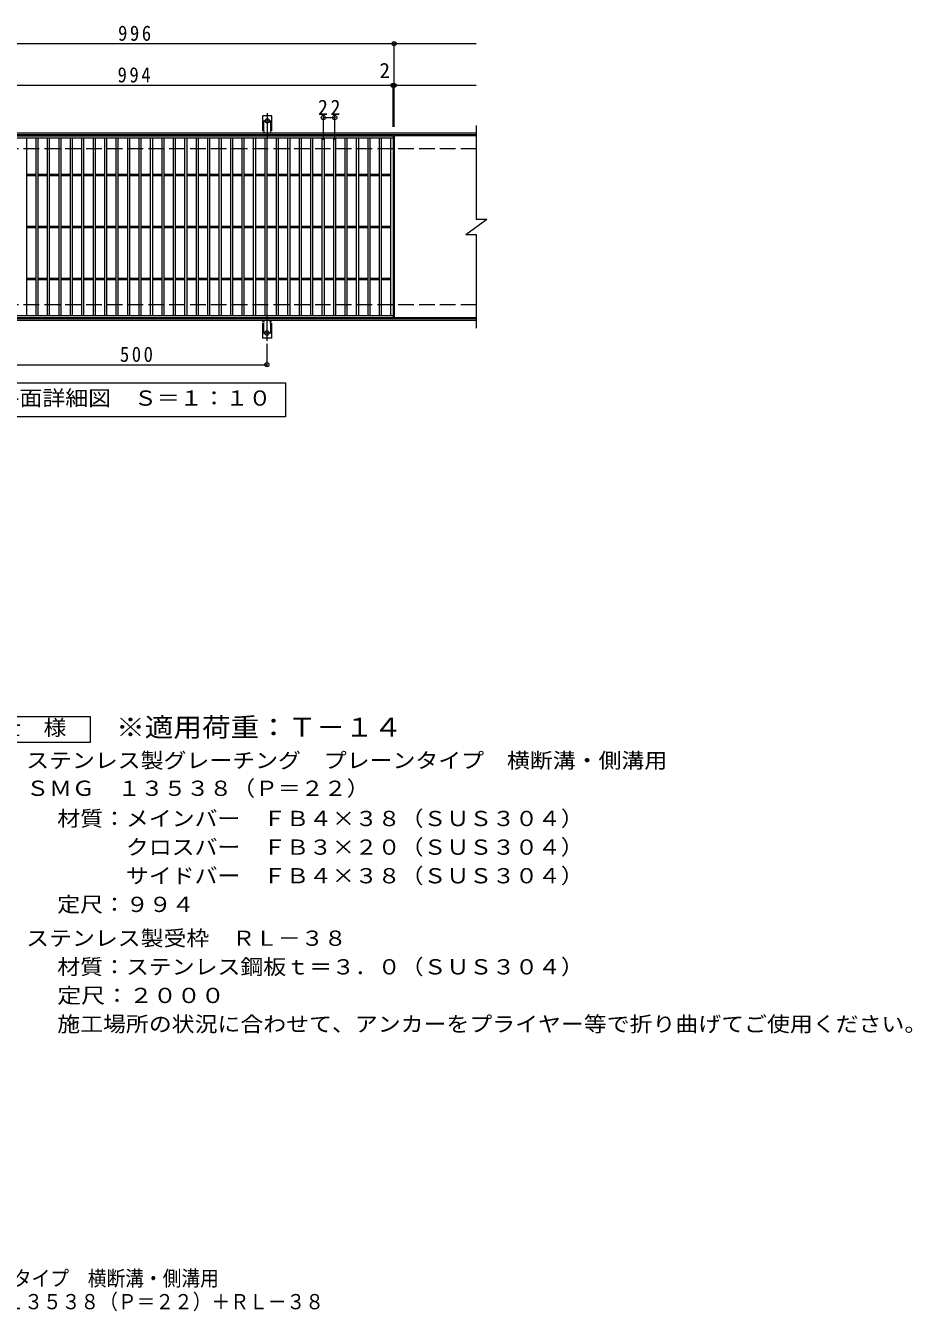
# Model space of a CAD drawing. Units: millimetres, scale not verified, with parts at other scales. Extents: x -338 to 301, y -274 to 220.
# Drawn here: x -39.9 to 300.8, y -274.3 to 219.8 of the extents above; entities that cross this region are included whole.
import ezdxf
from ezdxf.enums import TextEntityAlignment as Align

# ---------------------------------------------------------------- set-up
doc = ezdxf.new("R2010")
doc.units = ezdxf.units.MM
doc.header["$LTSCALE"] = 2
doc.header["$PDMODE"] = 32
doc.header["$PDSIZE"] = 1.6
for name, pattern in [('CHAIN2', [12, 9, -1, 1, -1]), ('DASHED2', [3, 2, -1]), ('DASHED3', [4, 3, -1])]:
    doc.linetypes.add(name, pattern=pattern)
for name, color, linetype, lineweight in [('C-1', 2, 'Continuous', 9), ('C-2', 3, 'Continuous', 9), ('C-4', 7, 'Continuous', 9), ('C-5', 7, 'Continuous', 9), ('C-A', 3, 'Continuous', 9), ('D-5', 7, 'Continuous', 9)]:
    doc.layers.add(name, color=color, linetype=linetype, lineweight=lineweight)
doc.layers.add('F-5_F-5ﾚｲﾔ', color=2, linetype='Continuous')
doc.styles.add('ＭＳ ゴシック', font='')
doc.styles.get('ＭＳ ゴシック').set_extended_font_data('MS Gothic')

msp = doc.modelspace()

# ---------------------------------------------------------------- linework, layer by layer
at = {"layer": 'C-1'}
for p, q in [((133.265, 178.487), (-127.735, 178.487)), ((133.265, 177.887), (-127.735, 177.887)), ((133.265, 107.087), (-127.735, 107.086)), ((133.265, 106.487), (-127.735, 106.486))]:
    msp.add_line(p, q, dxfattribs=at)
at = {"layer": 'C-1', "linetype": 'DASHED3'}
for p, q in [((133.265, 172.486), (-127.735, 172.486)), ((133.265, 112.487), (-127.735, 112.486))]:
    msp.add_line(p, q, dxfattribs=at)
at = {"layer": 'C-2'}
for p, q in [((133.265, 181.487), (133.265, 145.487)), ((-97.535, 176.686), (101.265, 176.686)), ((-39.535, 108.286), (-39.535, 176.686)), ((-35.935, 108.286), (-35.935, 176.686)), ((-35.135, 108.286), (-35.135, 176.686)), ((-31.535, 108.286), (-31.535, 176.686)), ((-30.735, 108.286), (-30.735, 176.686)), ((-27.135, 108.286), (-27.135, 176.686)), ((-26.335, 108.286), (-26.335, 176.686)), ((-22.735, 108.286), (-22.735, 176.686)), ((-21.935, 108.286), (-21.935, 176.686)), ((-18.335, 108.286), (-18.335, 176.686)), ((-17.535, 108.286), (-17.535, 176.686)), ((-13.935, 108.286), (-13.935, 176.686)), ((-13.135, 108.286), (-13.135, 176.686)), ((-9.535, 108.286), (-9.535, 176.686)), ((-8.735, 108.286), (-8.735, 176.686)), ((-5.135, 108.286), (-5.135, 176.686)), ((-4.335, 108.286), (-4.335, 176.686)), ((-0.735, 108.286), (-0.735, 176.686)), ((0.065, 108.286), (0.065, 176.686)), ((3.665, 108.286), (3.665, 176.686)), ((4.465, 108.286), (4.465, 176.686)), ((8.065, 108.286), (8.065, 176.686)), ((8.865, 108.286), (8.865, 176.686)), ((12.465, 108.286), (12.465, 176.686)), ((13.265, 108.286), (13.265, 176.686)), ((16.865, 108.286), (16.865, 176.686)), ((17.665, 108.286), (17.665, 176.686)), ((21.265, 108.286), (21.265, 176.686)), ((22.065, 108.286), (22.065, 176.686)), ((25.665, 108.286), (25.665, 176.686)), ((26.465, 108.286), (26.465, 176.686)), ((30.065, 108.286), (30.065, 176.686)), ((30.865, 108.286), (30.865, 176.686)), ((34.465, 108.286), (34.465, 176.686)), ((35.265, 108.286), (35.265, 176.686)), ((38.865, 108.286), (38.865, 176.686)), ((39.665, 108.286), (39.665, 176.686)), ((43.265, 108.286), (43.265, 176.686)), ((44.065, 108.286), (44.065, 176.686)), ((47.665, 108.286), (47.665, 176.686)), ((48.465, 108.286), (48.465, 176.686)), ((52.065, 108.286), (52.065, 176.686)), ((52.865, 108.286), (52.865, 176.686)), ((56.465, 108.286), (56.465, 176.686)), ((57.265, 108.286), (57.265, 176.686)), ((60.865, 108.286), (60.865, 176.686)), ((61.665, 108.286), (61.665, 176.686)), ((65.265, 108.286), (65.265, 176.686)), ((66.065, 108.286), (66.065, 176.686)), ((69.665, 108.286), (69.665, 176.686)), ((70.465, 108.286), (70.465, 176.686)), ((74.065, 108.286), (74.065, 176.686)), ((74.865, 108.286), (74.865, 176.686)), ((78.465, 108.286), (78.465, 176.686)), ((79.265, 108.286), (79.265, 176.686)), ((82.865, 108.286), (82.865, 176.686)), ((83.665, 108.286), (83.665, 176.686)), ((87.265, 108.286), (87.265, 176.686)), ((88.065, 108.286), (88.065, 176.686)), ((91.665, 108.286), (91.665, 176.686)), ((92.465, 108.286), (92.465, 176.686)), ((96.065, 108.286), (96.065, 176.686)), ((96.865, 108.286), (96.865, 176.686)), ((100.465, 108.286), (100.465, 176.686)), ((101.265, 177.486), (101.265, 107.486)), ((101.665, 177.487), (101.665, 107.486)), ((133.265, 177.487), (101.665, 177.487)), ((-39.535, 162.786), (-35.935, 162.786)), ((-39.535, 162.186), (-35.935, 162.186)), ((-35.135, 162.786), (-31.535, 162.786)), ((-35.135, 162.186), (-31.535, 162.186)), ((-30.735, 162.786), (-27.135, 162.786)), ((-30.735, 162.186), (-27.135, 162.186)), ((-26.335, 162.786), (-22.735, 162.786)), ((-26.335, 162.186), (-22.735, 162.186)), ((-21.935, 162.786), (-18.335, 162.786)), ((-21.935, 162.186), (-18.335, 162.186)), ((-17.535, 162.786), (-13.935, 162.786)), ((-17.535, 162.186), (-13.935, 162.186)), ((-13.135, 162.786), (-9.535, 162.786)), ((-13.135, 162.186), (-9.535, 162.186)), ((-8.735, 162.786), (-5.135, 162.786)), ((-8.735, 162.186), (-5.135, 162.186)), ((-4.335, 162.786), (-0.735, 162.786)), ((-4.335, 162.186), (-0.735, 162.186)), ((0.065, 162.786), (3.665, 162.786)), ((0.065, 162.186), (3.665, 162.186)), ((4.465, 162.786), (8.065, 162.786)), ((4.465, 162.186), (8.065, 162.186)), ((8.865, 162.786), (12.465, 162.786)), ((8.865, 162.186), (12.465, 162.186)), ((13.265, 162.786), (16.865, 162.786)), ((13.265, 162.186), (16.865, 162.186)), ((17.665, 162.786), (21.265, 162.786)), ((17.665, 162.186), (21.265, 162.186)), ((22.065, 162.786), (25.665, 162.786)), ((22.065, 162.186), (25.665, 162.186)), ((26.465, 162.786), (30.065, 162.786)), ((26.465, 162.186), (30.065, 162.186)), ((30.865, 162.786), (34.465, 162.786)), ((30.865, 162.186), (34.465, 162.186)), ((35.265, 162.786), (38.865, 162.786)), ((35.265, 162.186), (38.865, 162.186)), ((39.665, 162.786), (43.265, 162.786)), ((39.665, 162.186), (43.265, 162.186)), ((44.065, 162.786), (47.665, 162.786)), ((44.065, 162.186), (47.665, 162.186)), ((48.465, 162.786), (52.065, 162.786)), ((48.465, 162.186), (52.065, 162.186)), ((52.865, 162.786), (56.465, 162.786)), ((52.865, 162.186), (56.465, 162.186)), ((57.265, 162.786), (60.865, 162.786)), ((57.265, 162.186), (60.865, 162.186)), ((61.665, 162.786), (65.265, 162.786)), ((61.665, 162.186), (65.265, 162.186)), ((66.065, 162.786), (69.665, 162.786)), ((66.065, 162.186), (69.665, 162.186)), ((70.465, 162.786), (74.065, 162.786)), ((70.465, 162.186), (74.065, 162.186)), ((74.865, 162.786), (78.465, 162.786)), ((74.865, 162.186), (78.465, 162.186)), ((79.265, 162.786), (82.865, 162.786)), ((79.265, 162.186), (82.865, 162.186)), ((83.665, 162.786), (87.265, 162.786)), ((83.665, 162.186), (87.265, 162.186)), ((88.065, 162.786), (91.665, 162.786)), ((88.065, 162.186), (91.665, 162.186)), ((92.465, 162.786), (96.065, 162.786)), ((92.465, 162.186), (96.065, 162.186)), ((96.865, 162.786), (100.465, 162.786)), ((96.865, 162.186), (100.465, 162.186)), ((129.265, 139.486), (137.265, 145.487)), ((133.265, 145.487), (137.265, 145.487)), ((-39.535, 142.786), (-35.935, 142.786)), ((-39.535, 142.186), (-35.935, 142.186)), ((-35.135, 142.786), (-31.535, 142.786)), ((-35.135, 142.186), (-31.535, 142.186)), ((-30.735, 142.786), (-27.135, 142.786)), ((-30.735, 142.186), (-27.135, 142.186)), ((-26.335, 142.786), (-22.735, 142.786)), ((-26.335, 142.186), (-22.735, 142.186)), ((-21.935, 142.786), (-18.335, 142.786)), ((-21.935, 142.186), (-18.335, 142.186)), ((-17.535, 142.786), (-13.935, 142.786)), ((-17.535, 142.186), (-13.935, 142.186)), ((-13.135, 142.786), (-9.535, 142.786)), ((-13.135, 142.186), (-9.535, 142.186)), ((-8.735, 142.786), (-5.135, 142.786)), ((-8.735, 142.186), (-5.135, 142.186)), ((-4.335, 142.786), (-0.735, 142.786)), ((-4.335, 142.186), (-0.735, 142.186)), ((0.065, 142.786), (3.665, 142.786)), ((0.065, 142.186), (3.665, 142.186)), ((4.465, 142.786), (8.065, 142.786)), ((4.465, 142.186), (8.065, 142.186)), ((8.865, 142.786), (12.465, 142.786)), ((8.865, 142.186), (12.465, 142.186)), ((13.265, 142.786), (16.865, 142.786)), ((13.265, 142.186), (16.865, 142.186)), ((17.665, 142.786), (21.265, 142.786)), ((17.665, 142.186), (21.265, 142.186)), ((22.065, 142.786), (25.665, 142.786)), ((22.065, 142.186), (25.665, 142.186)), ((26.465, 142.786), (30.065, 142.786)), ((26.465, 142.186), (30.065, 142.186)), ((30.865, 142.786), (34.465, 142.786)), ((30.865, 142.186), (34.465, 142.186)), ((35.265, 142.786), (38.865, 142.786)), ((35.265, 142.186), (38.865, 142.186)), ((39.665, 142.786), (43.265, 142.786)), ((39.665, 142.186), (43.265, 142.186)), ((44.065, 142.786), (47.665, 142.786)), ((44.065, 142.186), (47.665, 142.186)), ((48.465, 142.786), (52.065, 142.786)), ((48.465, 142.186), (52.065, 142.186)), ((52.865, 142.786), (56.465, 142.786)), ((52.865, 142.186), (56.465, 142.186)), ((57.265, 142.786), (60.865, 142.786)), ((57.265, 142.186), (60.865, 142.186)), ((61.665, 142.786), (65.265, 142.786)), ((61.665, 142.186), (65.265, 142.186)), ((66.065, 142.786), (69.665, 142.786)), ((66.065, 142.186), (69.665, 142.186)), ((70.465, 142.786), (74.065, 142.786)), ((70.465, 142.186), (74.065, 142.186)), ((74.865, 142.786), (78.465, 142.786)), ((74.865, 142.186), (78.465, 142.186)), ((79.265, 142.786), (82.865, 142.786)), ((79.265, 142.186), (82.865, 142.186)), ((83.665, 142.786), (87.265, 142.786)), ((83.665, 142.186), (87.265, 142.186)), ((88.065, 142.786), (91.665, 142.786)), ((88.065, 142.186), (91.665, 142.186)), ((92.465, 142.786), (96.065, 142.786)), ((92.465, 142.186), (96.065, 142.186)), ((96.865, 142.786), (100.465, 142.786)), ((96.865, 142.186), (100.465, 142.186)), ((129.265, 139.486), (133.265, 139.486)), ((133.265, 139.486), (133.265, 103.486)), ((-39.535, 122.786), (-35.935, 122.786)), ((-39.535, 122.186), (-35.935, 122.186)), ((-35.135, 122.786), (-31.535, 122.786)), ((-35.135, 122.186), (-31.535, 122.186)), ((-30.735, 122.786), (-27.135, 122.786)), ((-30.735, 122.186), (-27.135, 122.186)), ((-26.335, 122.786), (-22.735, 122.786)), ((-26.335, 122.186), (-22.735, 122.186)), ((-21.935, 122.786), (-18.335, 122.786)), ((-21.935, 122.186), (-18.335, 122.186)), ((-17.535, 122.786), (-13.935, 122.786)), ((-17.535, 122.186), (-13.935, 122.186)), ((-13.135, 122.786), (-9.535, 122.786)), ((-13.135, 122.186), (-9.535, 122.186)), ((-8.735, 122.786), (-5.135, 122.786)), ((-8.735, 122.186), (-5.135, 122.186)), ((-4.335, 122.786), (-0.735, 122.786)), ((-4.335, 122.186), (-0.735, 122.186)), ((0.065, 122.786), (3.665, 122.786)), ((0.065, 122.186), (3.665, 122.186)), ((4.465, 122.786), (8.065, 122.786)), ((4.465, 122.186), (8.065, 122.186)), ((8.865, 122.786), (12.465, 122.786)), ((8.865, 122.186), (12.465, 122.186)), ((13.265, 122.786), (16.865, 122.786)), ((13.265, 122.186), (16.865, 122.186)), ((17.665, 122.786), (21.265, 122.786)), ((17.665, 122.186), (21.265, 122.186)), ((22.065, 122.786), (25.665, 122.786)), ((22.065, 122.186), (25.665, 122.186)), ((26.465, 122.786), (30.065, 122.786)), ((26.465, 122.186), (30.065, 122.186)), ((30.865, 122.786), (34.465, 122.786)), ((30.865, 122.186), (34.465, 122.186)), ((35.265, 122.786), (38.865, 122.786)), ((35.265, 122.186), (38.865, 122.186)), ((39.665, 122.786), (43.265, 122.786)), ((39.665, 122.186), (43.265, 122.186)), ((44.065, 122.786), (47.665, 122.786)), ((44.065, 122.186), (47.665, 122.186)), ((48.465, 122.786), (52.065, 122.786)), ((48.465, 122.186), (52.065, 122.186)), ((52.865, 122.786), (56.465, 122.786)), ((52.865, 122.186), (56.465, 122.186)), ((57.265, 122.786), (60.865, 122.786)), ((57.265, 122.186), (60.865, 122.186)), ((61.665, 122.786), (65.265, 122.786)), ((61.665, 122.186), (65.265, 122.186)), ((66.065, 122.786), (69.665, 122.786)), ((66.065, 122.186), (69.665, 122.186)), ((70.465, 122.786), (74.065, 122.786)), ((70.465, 122.186), (74.065, 122.186)), ((74.865, 122.786), (78.465, 122.786)), ((74.865, 122.186), (78.465, 122.186)), ((79.265, 122.786), (82.865, 122.786)), ((79.265, 122.186), (82.865, 122.186)), ((83.665, 122.786), (87.265, 122.786)), ((83.665, 122.186), (87.265, 122.186)), ((88.065, 122.786), (91.665, 122.786)), ((88.065, 122.186), (91.665, 122.186)), ((92.465, 122.786), (96.065, 122.786)), ((92.465, 122.186), (96.065, 122.186)), ((96.865, 122.786), (100.465, 122.786)), ((96.865, 122.186), (100.465, 122.186)), ((101.265, 108.286), (-97.535, 108.286)), ((101.265, 107.486), (-97.535, 107.486)), ((133.265, 107.486), (101.665, 107.486))]:
    msp.add_line(p, q, dxfattribs=at)
msp.add_lwpolyline([(-97.535, 107.486), (-97.535, 177.486), (101.265, 177.486)], dxfattribs=at)
at = {"layer": 'C-4'}
for p, q in [((-127.735, 212.886), (133.265, 212.886)), ((101.665, 180.886), (101.665, 213.487)), ((-127.735, 196.887), (133.265, 196.887)), ((101.265, 180.886), (101.265, 197.486)), ((74.465, 175.886), (74.465, 185.087)), ((74.465, 184.487), (78.865, 184.487)), ((78.865, 175.886), (78.865, 185.087)), ((52.765, 97.543), (52.765, 88.886)), ((-47.235, 89.486), (52.765, 89.486))]:
    msp.add_line(p, q, dxfattribs=at)
for p in [(101.665, 212.886), (101.265, 196.887), (101.665, 196.887), (74.465, 184.487), (78.865, 184.487), (52.765, 89.486)]:
    msp.add_point(p, dxfattribs=at)
at = {"layer": 'C-5'}
msp.add_lwpolyline([(-55.135, 69.486), (-55.135, 82.486), (59.865, 82.486), (59.865, 69.486)], close=True, dxfattribs=at)
at = {"layer": 'C-A'}
for p, q in [((51.187, 179.387), (51.187, 185.187)), ((54.687, 185.187), (51.187, 185.187)), ((54.687, 179.387), (54.687, 185.187)), ((51.187, 179.387), (51.437, 179.387)), ((51.337, 178.587), (51.437, 178.587)), ((54.436, 178.587), (54.539, 178.587)), ((54.687, 179.387), (54.437, 179.387)), ((51.015, 105.486), (51.265, 105.486)), ((51.015, 105.486), (51.015, 99.686)), ((51.165, 106.286), (51.265, 106.286)), ((54.264, 106.286), (54.367, 106.286)), ((54.515, 105.486), (54.265, 105.486)), ((54.515, 105.486), (54.515, 99.686)), ((54.515, 99.686), (51.015, 99.686))]:
    msp.add_line(p, q, dxfattribs=at)
at = {"layer": 'C-A', "linetype": 'DASHED2'}
for p, q in [((51.587, 179.357), (51.587, 185.187)), ((54.287, 179.357), (54.287, 185.187)), ((51.415, 105.516), (51.415, 99.686)), ((54.115, 105.516), (54.115, 99.686))]:
    msp.add_line(p, q, dxfattribs=at)
at = {"layer": 'C-A', "color": 7, "linetype": 'CHAIN2'}
for p, q in [((51.782, 183.187), (54.092, 183.187)), ((52.937, 176.693), (52.937, 186.173)), ((52.765, 108.18), (52.765, 98.7)), ((51.61, 101.686), (53.92, 101.686))]:
    msp.add_line(p, q, dxfattribs=at)
at = {"layer": 'C-A'}
for centre in [(52.937, 183.187), (52.765, 101.686)]:
    msp.add_circle(centre, 0.85, dxfattribs=at)
for centre, start, end in [((51.337, 178.187), 90.27596, 150.00047), ((51.437, 178.987), 270, 90), ((54.437, 178.987), 90, 269.8667), ((54.537, 178.187), 29.99927, 89.75836), ((51.165, 106.686), 209.99951, 269.72403), ((51.265, 105.886), 270, 90), ((54.265, 105.886), 90.13329, 270), ((54.365, 106.686), 270.24162, 330.00072)]:
    msp.add_arc(centre, 0.4, start, end, dxfattribs=at)
at = {"layer": 'D-5'}
msp.add_lwpolyline([(-60.179, -55.692), (-60.179, -45.692), (-15.179, -45.692), (-15.179, -55.692)], close=True, dxfattribs=at)

# ---------------------------------------------------------------- texts
at = {"layer": 'C-4', "color": 2, "style": 'ＭＳ ゴシック'}
msp.add_text('2', height=5.865, dxfattribs=at).set_placement((96.073, 197.886), align=Align.BOTTOM_LEFT)
at = {"layer": 'C-4', "color": 2, "char_height": 5.865, "attachment_point": 7, "style": 'ＭＳ ゴシック'}
for s, insert in [('\\T1.27;\\W0.9;996', (-4.435, 213.886)), ('\\T1.27;\\W0.9;994', (-4.635, 197.886)), ('\\T1.27;\\W0.95;22', (72.415, 185.487)), ('\\T1.27;\\W0.9;500', (-3.735, 90.486))]:
    msp.add_mtext(s, dxfattribs=dict(at, insert=insert))
at = {"layer": 'C-5', "color": 2, "style": 'ＭＳ ゴシック', "width": 1.1}
msp.add_text('平面詳細図\u3000Ｓ＝１：１０', height=5.865, dxfattribs=at).set_placement((-51.135, 71.986), align=Align.BOTTOM_LEFT)
at = {"layer": 'D-5', "color": 2, "style": 'ＭＳ ゴシック'}
for s, width, p in [('仕\u3000様', 1.1, (-50.679, -54.692)), ('ステンレス製グレーチング\u3000プレーンタイプ\u3000横断溝・側溝用', 1.1, (-39.761, -67.277)), ('ＳＭＧ\u3000１３５３８（Ｐ＝２２）', 1.1, (-39.761, -77.976)), ('材質：メインバー\u3000ＦＢ４×３８（ＳＵＳ３０４）', 1.1, (-27.819, -89.59)), ('\u3000\u3000\u3000クロスバー\u3000ＦＢ３×２０（ＳＵＳ３０４）', 1.1, (-27.819, -100.59)), ('\u3000\u3000\u3000サイドバー\u3000ＦＢ４×３８（ＳＵＳ３０４）', 1.1, (-27.819, -111.59)), ('定尺：９９４', 1.1, (-27.819, -122.59)), ('ステンレス製受枠\u3000ＲＬ－３８', 1.1, (-39.761, -135.59)), ('材質：ステンレス鋼板ｔ＝３．０（ＳＵＳ３０４）', 1.1, (-27.819, -146.59)), ('定尺：２０００', 1.15, (-27.819, -157.59)), ('施工場所の状況に合わせて、アンカーをプライヤー等で折り曲げてご使用ください。', 1.1, (-27.819, -168.59))]:
    msp.add_text(s, height=5.865, dxfattribs=dict(at, width=width)).set_placement(p, align=Align.BOTTOM_LEFT)
at = {"layer": 'D-5', "color": 3, "style": 'ＭＳ ゴシック', "width": 1.1}
msp.add_text('※適用荷重：Ｔ－１４', height=7.331, dxfattribs=at).set_placement((-5.179, -55.692), align=Align.BOTTOM_LEFT)
at = {"layer": 'F-5_F-5ﾚｲﾔ', "style": 'ＭＳ ゴシック', "width": 0.9}
for s, p in [('ステンレス製グレーチング\u3000プレーンタイプ\u3000横断溝・側溝用\u3000', (-167.284, -266.319)), ('ＳＭＧ\u3000１３５３８（Ｐ＝２２）＋ＲＬ－３８', (-76.494, -275.274))]:
    msp.add_text(s, height=5.865, dxfattribs=at).set_placement(p, align=Align.BOTTOM_LEFT)

doc.saveas('drawing.dxf')
